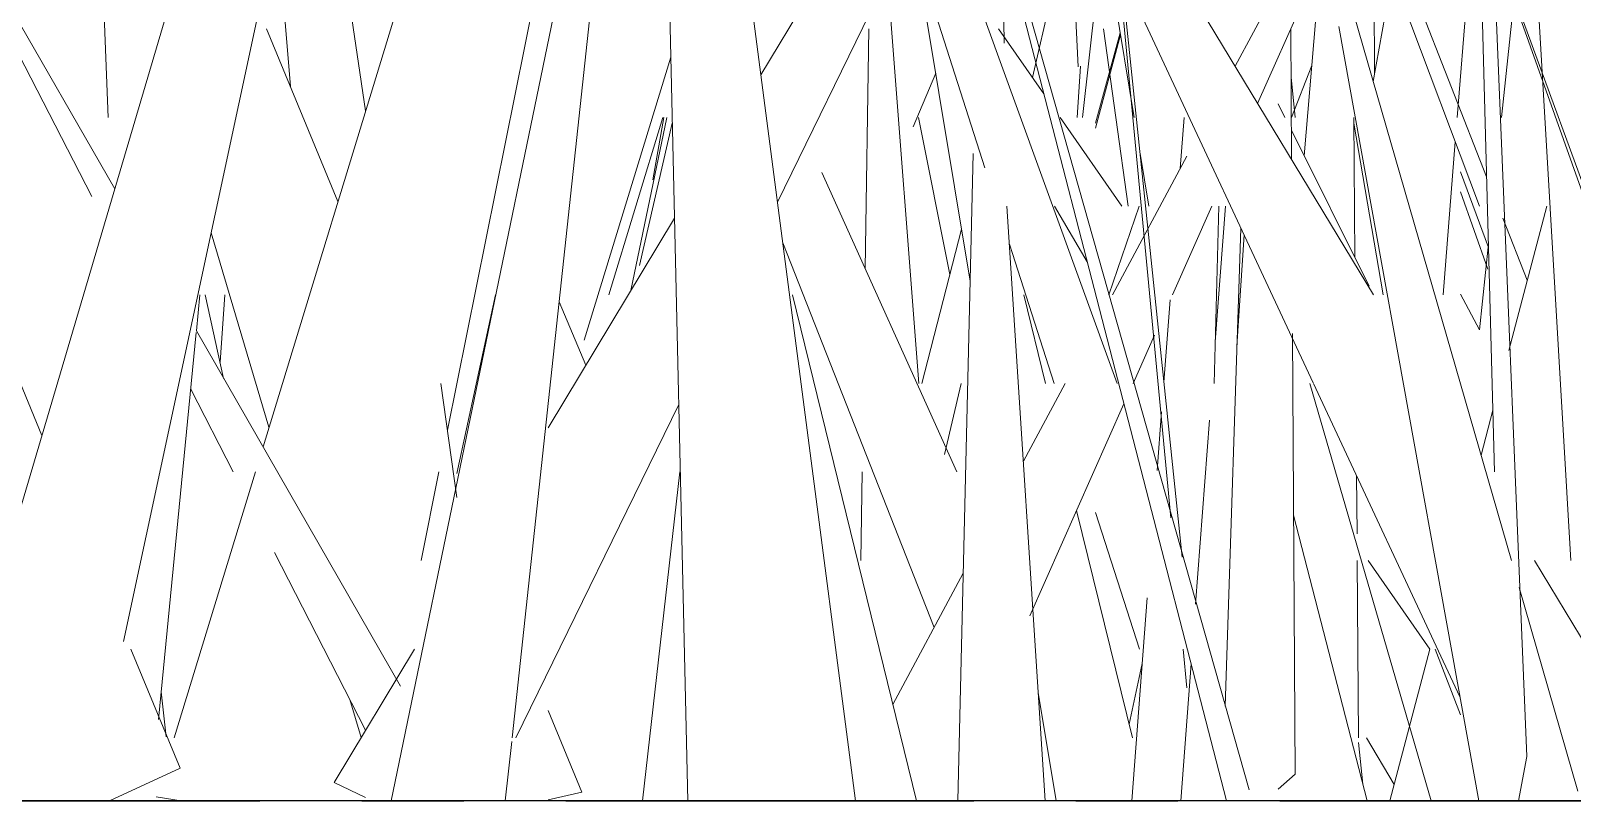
# Model space of a CAD drawing. Header units: millimetres. Extents: x -10020 to 20888, y -4665 to 12339.
# Drawn here: x 1977.15 to 2025.13, y 3047.99 to 3071.97 of the extents above; entities that cross this region are included whole.
import ezdxf

# ---------------------------------------------------------------- set-up
doc = ezdxf.new("R2010")
doc.units = ezdxf.units.MM
doc.linetypes.add('Grid Line 1_2_', pattern=[22.225, 12.7, -3.175, 3.175, -3.175])
doc.layers.add('G-IMPT', color=8, linetype='Continuous', lineweight=9)

# ---------------------------------------------------------------- blocks, each defined once
blk = doc.blocks.new('Grass Array - 25_dwg-V17-West')
at = {"layer": 'G-IMPT'}
for p, q in [((1974.134, 3048), (1991.808, 3107.844)), ((1978.449, 3097.286), (1979.558, 3069.275)), ((1989.525, 3097.2), (1980.039, 3052.967)), ((1977.494, 3059.378), (1974.527, 3066.516)), ((1982.304, 3062.632), (1982.413, 3063.757)), ((1981.124, 3050.534), (1982.299, 3062.579)), ((1981.799, 3049.022), (1980.261, 3052.721)), ((1981.799, 3049.022), (1979.597, 3048))]:
    blk.add_line(p, q, dxfattribs=at)
blk = doc.blocks.new('Grass Array - Grass Array-439229-West')
blk.add_blockref('Grass Array - 25_dwg-V17-West', (0, 0))
blk = doc.blocks.new('Grass Array - 25_dwg-V24-West')
at = {"layer": 'G-IMPT'}
for p, q in [((1984.379, 3059.021), (2001.023, 3113.531)), ((2023.718, 3049.378), (2021.52, 3102.931)), ((1997.6, 3048), (1996.494, 3096.612)), ((2021.79, 3092.846), (2022.716, 3058.239)), ((2000.395, 3066.642), (2012.728, 3091.91)), ((1996.542, 3091.347), (1990.118, 3059.539)), ((1997.614, 3088.006), (2002.822, 3048)), ((2025.087, 3055.48), (2023.21, 3087.678)), ((1988.364, 3048), (1995.794, 3083.922)), ((2015.081, 3048.341), (2005.959, 3080.559)), ((2025.087, 3055.48), (2023.625, 3080.567)), ((1987.572, 3069.477), (1985.965, 3080.311)), ((2007.456, 3071.589), (2007.323, 3080.385)), ((2017.068, 3061.016), (2008.063, 3080.311)), ((2012.637, 3056.807), (2010.442, 3080.052)), ((2009.232, 3079.794), (2018.946, 3063.757)), ((2031.753, 3049.962), (2021.251, 3078.753)), ((2004.615, 3078.457), (1999.879, 3070.604)), ((1995.104, 3077.521), (1992.133, 3049.962)), ((2023.242, 3055.48), (2016.896, 3077.468)), ((2021.553, 3069.275), (2022.202, 3077.434)), ((2022.938, 3069.275), (2023.801, 3077.533)), ((2005.283, 3076.657), (2010.971, 3060.998)), ((2009.764, 3076.668), (2008.331, 3070.52)), ((2022.47, 3067.427), (2018.85, 3076.64)), ((2018.817, 3075.64), (2022.243, 3066.516)), ((1984.863, 3074.793), (1985.233, 3070.236)), ((2006.851, 3067.706), (2004.576, 3074.793)), ((2009.759, 3070.847), (2009.567, 3074.793)), ((2009.892, 3069.275), (2010.505, 3074.793)), ((2011.496, 3069.275), (2010.589, 3074.793)), ((2016.744, 3074.793), (2014.639, 3070.868)), ((2018.978, 3070.619), (2018.966, 3074.793)), ((2006.393, 3064.177), (2004.701, 3074.401)), ((2007.497, 3074.608), (2014.374, 3048)), ((2015.338, 3069.713), (2017.443, 3074.445)), ((2011.052, 3074.192), (2012.988, 3055.589)), ((2016.785, 3068.085), (2017.298, 3074.118)), ((2003.819, 3073.656), (2004.796, 3060.998)), ((2019.536, 3073.725), (2018.938, 3070.393)), ((1979.762, 3067.056), (1976.212, 3073.233)), ((2023.235, 3073.166), (2032.171, 3048)), ((1976.212, 3072.349), (1979.052, 3066.811)), ((1984.491, 3072.034), (1986.711, 3066.658)), ((2003.125, 3064.566), (2003.239, 3072.034)), ((2003.125, 3064.566), (2003.239, 3072.034)), ((2007.279, 3072.034), (2008.685, 3070.01)), ((2011.064, 3071.908), (2010.296, 3069.096)), ((2010.296, 3068.946), (2011.074, 3071.843)), ((2010.544, 3072.034), (2011.309, 3066.516)), ((2016.396, 3067.967), (2016.372, 3072.034)), ((2017.865, 3072.109), (2022.225, 3048)), ((1997.073, 3071.156), (1994.379, 3062.342)), ((2009.721, 3069.275), (2009.829, 3070.873)), ((2016.392, 3069.275), (2017.024, 3070.892)), ((2004.615, 3068.984), (2005.321, 3070.658)), ((2016.381, 3070.524), (2016.508, 3069.275)), ((2015.976, 3069.701), (2016.19, 3069.275)), ((1995.141, 3063.757), (1996.827, 3069.275)), ((1995.831, 3063.891), (1996.947, 3069.275)), ((1996.094, 3064.662), (1997.12, 3069.093)), ((1996.517, 3067.329), (1996.858, 3069.275)), ((2004.781, 3069.275), (2005.762, 3064.386)), ((2009.196, 3069.275), (2011.113, 3066.516)), ((2013.055, 3069.275), (2012.933, 3067.686)), ((2018.339, 3069.275), (2018.372, 3064.915)), ((2019.254, 3063.757), (2018.34, 3069.101)), ((2016.391, 3068.874), (2018.817, 3064.025)), ((2021.113, 3063.757), (2021.492, 3068.515)), ((2006.488, 3068.157), (2006.011, 3048)), ((2013.136, 3068.065), (2010.827, 3063.757)), ((2011.95, 3066.516), (2011.68, 3068.156)), ((2005.979, 3058.239), (2001.775, 3067.561)), ((2021.657, 3067.579), (2022.529, 3065.227)), ((2022.505, 3064.552), (2021.657, 3066.956)), ((1997.187, 3066.14), (1993.254, 3059.618)), ((2008.73, 3048), (2007.536, 3066.516)), ((2010.037, 3064.779), (2009.018, 3066.516)), ((2010.037, 3064.779), (2009.018, 3066.516)), ((2011.658, 3066.516), (2010.707, 3063.757)), ((2012.689, 3063.757), (2013.917, 3066.516)), ((2013.991, 3060.998), (2014.129, 3066.516)), ((2014.341, 3066.516), (2014.024, 3062.289)), ((2023.734, 3064.21), (2022.974, 3066.144)), ((2024.343, 3066.516), (2023.157, 3062.023)), ((1984.565, 3059.629), (1982.766, 3065.684)), ((1984.565, 3059.629), (1982.766, 3065.684)), ((2004.892, 3060.998), (2006.125, 3065.801)), ((2014.327, 3050.953), (2014.82, 3065.833)), ((2014.92, 3065.618), (2014.698, 3062.155)), ((2000.56, 3065.374), (2005.271, 3053.395)), ((2009.004, 3060.998), (2007.612, 3065.335)), ((2022.247, 3062.667), (2022.526, 3065.338)), ((1982.573, 3063.757), (1983.154, 3061.152)), ((1983.193, 3063.757), (1983.04, 3061.662)), ((1991.614, 3063.757), (1990.414, 3058.195)), ((2000.86, 3063.757), (2004.725, 3047.998)), ((2008.058, 3063.757), (2008.734, 3060.998)), ((2022.247, 3062.667), (2021.657, 3063.777)), ((1993.596, 3063.533), (1994.425, 3061.559)), ((2012.619, 3063.599), (2012.422, 3061.03)), ((1988.657, 3051.575), (1982.304, 3062.632)), ((2011.462, 3060.998), (2012.13, 3062.5)), ((2016.509, 3048.831), (2016.428, 3062.549)), ((1982.127, 3060.817), (1983.449, 3058.239)), ((1989.913, 3060.998), (1990.414, 3057.441)), ((2006.112, 3060.998), (2005.596, 3058.788)), ((2009.347, 3060.998), (2008.048, 3058.574)), ((2020.742, 3048), (2016.97, 3060.998)), ((2021.64, 3051.236), (2017.076, 3060.998)), ((1992.253, 3049.962), (1997.319, 3060.34)), ((2008.245, 3053.764), (2011.179, 3060.361)), ((2012.351, 3060.107), (2012.211, 3058.282)), ((2013.841, 3059.852), (2013.411, 3054.126)), ((2022.665, 3060.159), (2022.296, 3058.76)), ((1981.613, 3049.962), (1984.14, 3058.239)), ((1989.856, 3058.239), (1989.298, 3055.48)), ((1997.359, 3058.239), (1996.192, 3048)), ((2002.987, 3055.48), (2003.029, 3058.239)), ((2002.987, 3055.48), (2003.029, 3058.239)), ((2018.423, 3058.118), (2018.436, 3056.315)), ((2009.704, 3057.044), (2011.441, 3049.962)), ((2011.661, 3052.721), (2010.296, 3056.974)), ((2016.462, 3056.896), (2018.75, 3048)), ((1984.733, 3055.736), (1987.573, 3050.198)), ((2006.178, 3055.088), (2003.988, 3051.003)), ((2018.442, 3055.48), (2018.484, 3049.962)), ((2018.782, 3055.48), (2020.7, 3052.721)), ((2023.96, 3055.48), (2025.632, 3052.721)), ((2025.312, 3048.308), (2023.485, 3054.64)), ((2011.906, 3054.317), (2011.421, 3048)), ((1989.095, 3052.721), (1986.596, 3048.578)), ((2013.136, 3051.517), (2013.022, 3052.721)), ((2020.701, 3052.721), (2019.455, 3048)), ((2021.657, 3050.676), (2020.868, 3052.721)), ((2011.337, 3050.385), (2011.75, 3052.281)), ((2013.271, 3052.267), (2012.951, 3048)), ((1981.363, 3049.999), (1981.208, 3051.394)), ((2009.071, 3048), (2008.512, 3051.376)), ((1987.435, 3049.969), (1987.082, 3051.155)), ((1987.435, 3049.969), (1987.082, 3051.155)), ((1993.254, 3050.815), (1994.304, 3048.273)), ((1992.121, 3049.845), (1991.922, 3048)), ((2018.485, 3049.823), (2018.617, 3048.517)), ((2019.589, 3048.507), (2018.734, 3049.962)), ((2019.589, 3048.507), (2018.734, 3049.962)), ((2023.718, 3049.378), (2023.459, 3048)), ((2016.509, 3048.831), (2015.976, 3048.366)), ((1987.573, 3048.103), (1986.596, 3048.578)), ((1981.053, 3048.128), (1981.893, 3047.992)), ((1993.254, 3048.036), (1994.304, 3048.273))]:
    blk.add_line(p, q, dxfattribs=at)
blk = doc.blocks.new('Grass Array - Grass Array-V25-West')
blk.add_blockref('Grass Array - 25_dwg-V24-West', (0, 0))

msp = doc.modelspace()

# ---------------------------------------------------------------- linework, layer by layer
msp.add_line((4710.823, 3048), (-7496.271, 3048))
at = {"linetype": 'Grid Line 1_2_'}
msp.add_line((-7496.271, 3048), (19186.713, 3048), dxfattribs=at)

# ---------------------------------------------------------------- block references
for name in ['Grass Array - Grass Array-439229-West', 'Grass Array - Grass Array-V25-West']:
    msp.add_blockref(name, (0, 0))

doc.saveas('drawing.dxf')
